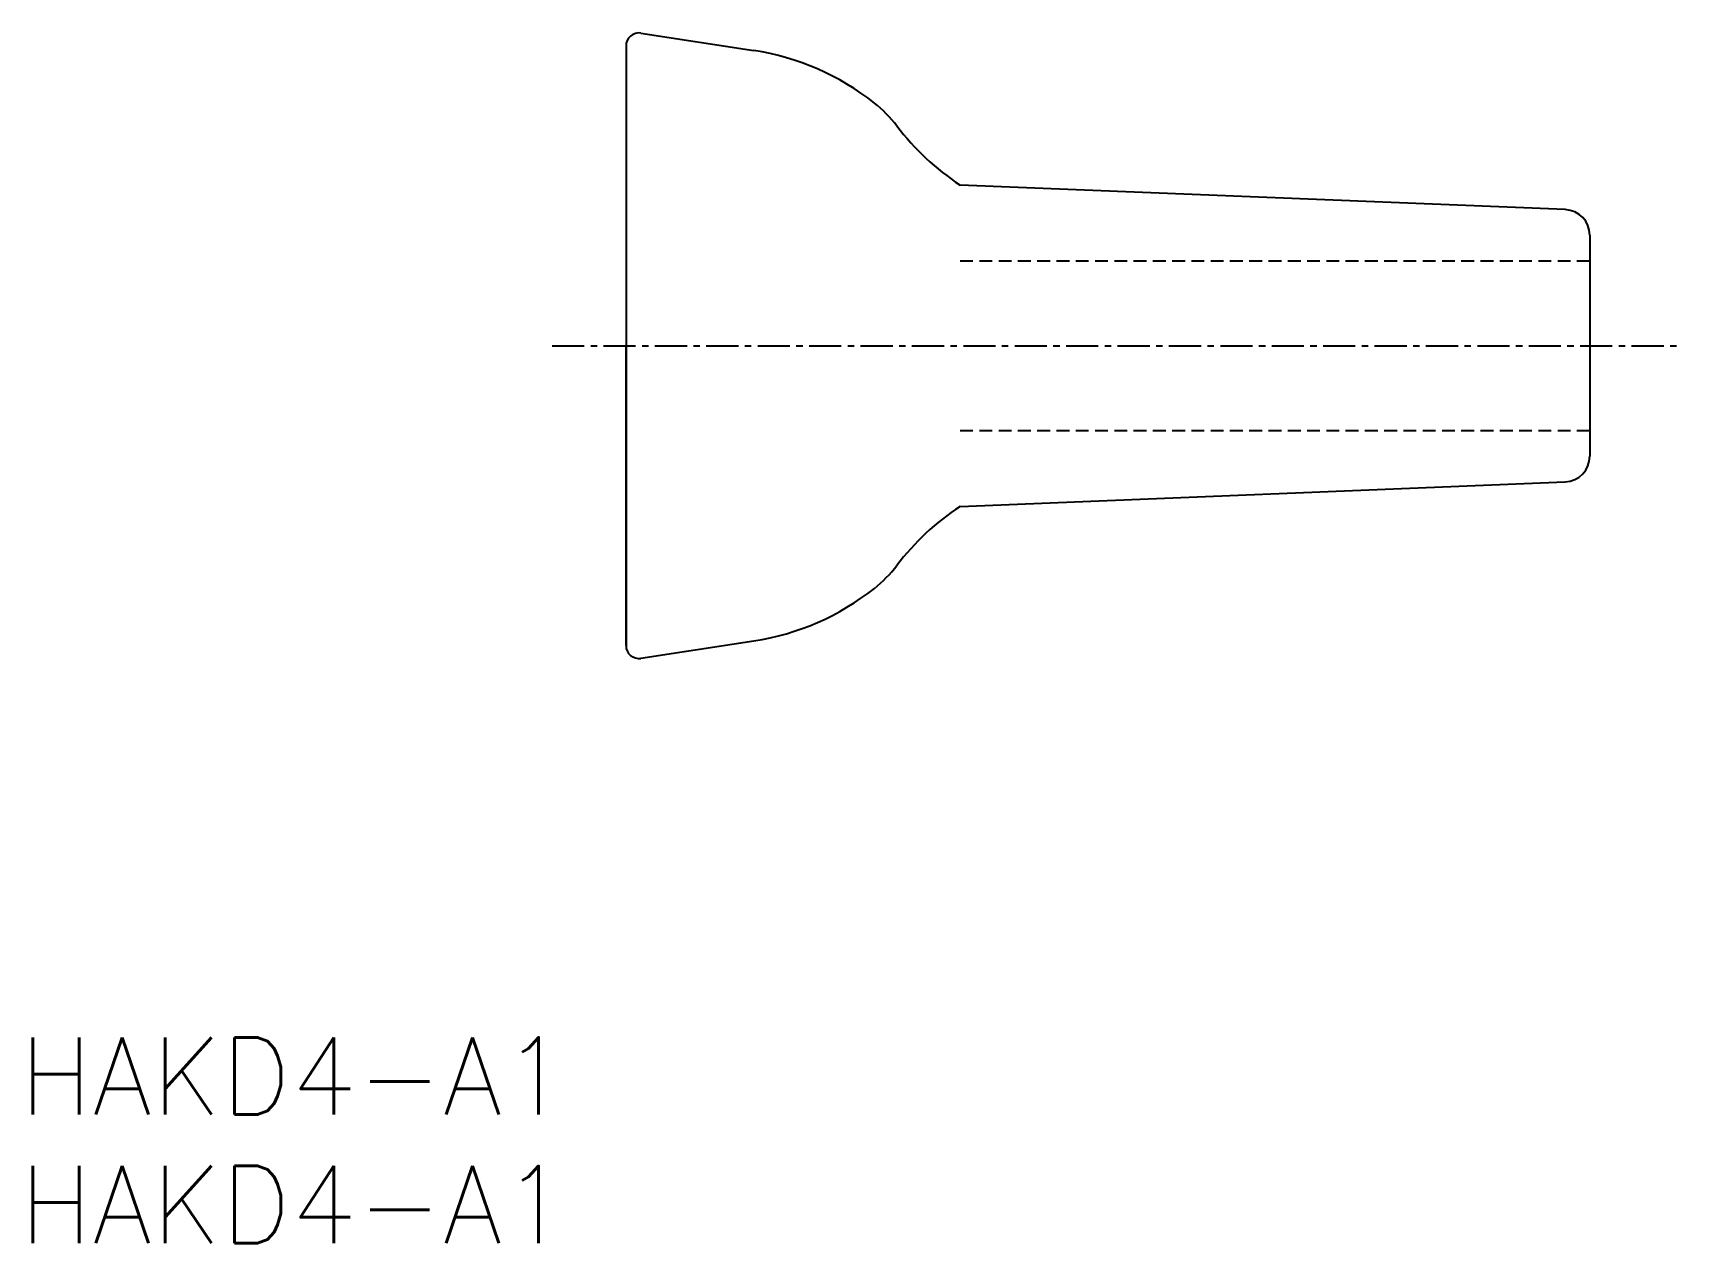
# Model space of a CAD drawing. Extents: x 0.5 to 64.6, y 0 to 47.1.
import ezdxf
from ezdxf.enums import TextEntityAlignment as Align

# ---------------------------------------------------------------- set-up
doc = ezdxf.new("R2010")
doc.units = 0
doc.linetypes.add('CENTER', pattern=[2, 1.25, -0.25, 0.25, -0.25])
doc.linetypes.add('DASHED', pattern=[0.75, 0.5, -0.25])
doc.layers.get('0').update_dxf_attribs({"linetype": 'CONTINUOUS'})
doc.layers.add('CENTER', color=1, linetype='CENTER')
doc.styles.get("Standard").update_dxf_attribs({"font": 'txt.shx', "bigfont": '@extfont2.shx'})

msp = doc.modelspace()

# ---------------------------------------------------------------- linework, layer by layer
at = {"color": 7, "linetype": 'CONTINUOUS'}
for p, q in [((24.165, 47.07), (28.564, 46.393)), ((23.589, 46.576), (23.589, 23.241)), ((60.135, 40.203), (36.589, 41.159)), ((61.089, 39.204), (61.089, 30.613)), ((23.589, 23.241), (23.589, 34.909)), ((36.589, 28.659), (60.135, 29.614)), ((24.165, 22.747), (28.564, 23.424))]:
    msp.add_line(p, q, dxfattribs=at)
at = {"color": 3, "linetype": 'DASHED'}
for p, q in [((36.589, 38.209), (61.089, 38.209)), ((36.589, 31.609), (61.089, 31.609))]:
    msp.add_line(p, q, dxfattribs=at)
at = {"color": 7, "linetype": 'CONTINUOUS'}
for centre, radius, start, end in [((24.089, 46.576), 0.5, 81.25384, 180), ((27.043, 36.509), 10, 51.62587, 81.25384), ((30.147, 40.429), 5, 37.2731, 51.62587), ((42.084, 49.514), 10, 217.2731, 236.66752), ((60.089, 39.204), 1, 0, 87.337), ((60.089, 30.613), 1, 272.663, 0), ((42.084, 20.304), 10, 123.33248, 142.7269), ((30.147, 29.388), 5, 308.37413, 322.7269), ((27.043, 33.308), 10, 278.74616, 308.37413), ((24.089, 23.241), 0.5, 180, 278.74616)]:
    msp.add_arc(centre, radius, start, end, dxfattribs=at)
at = {"layer": 'CENTER', "color": 1, "linetype": 'CENTER'}
msp.add_line((20.714, 34.909), (64.638, 34.909), dxfattribs=at)

# ---------------------------------------------------------------- texts
at = {"color": 7, "linetype": 'CONTINUOUS'}
for p in [(0, 6.5), (0, 1.5)]:
    msp.add_text('HAKD4-A1', height=3, dxfattribs=at).set_placement(p, align=Align.MIDDLE_LEFT)

doc.saveas('drawing.dxf')
